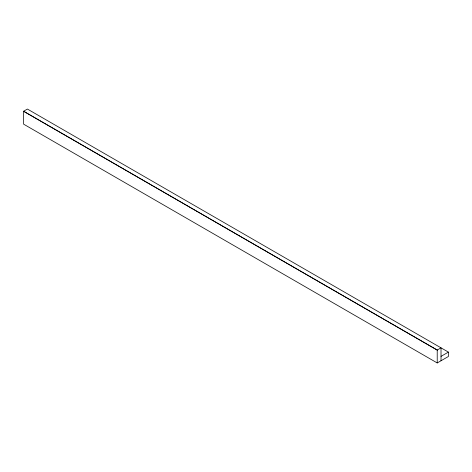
<?xml version="1.0" encoding="UTF-8"?>
<svg xmlns="http://www.w3.org/2000/svg" width="472" height="472" viewBox="0 0 472 472"><rect width="100%" height="100%" fill="white"/><g stroke="black" fill="none" stroke-linecap="round" stroke-linejoin="round"><path stroke-width="0.71" d="M23.6 111.245L27.4 109.05L448.4 352.112L448.4 356.496L437.219 362.95L23.6 124.148L23.6 111.245L437.219 350.041L441.019 347.852L441.019 360.755M441.019 356.372L448.4 352.112M23.6 111.28L437.219 350.082M437.219 350.041L437.219 362.95"/></g></svg>
